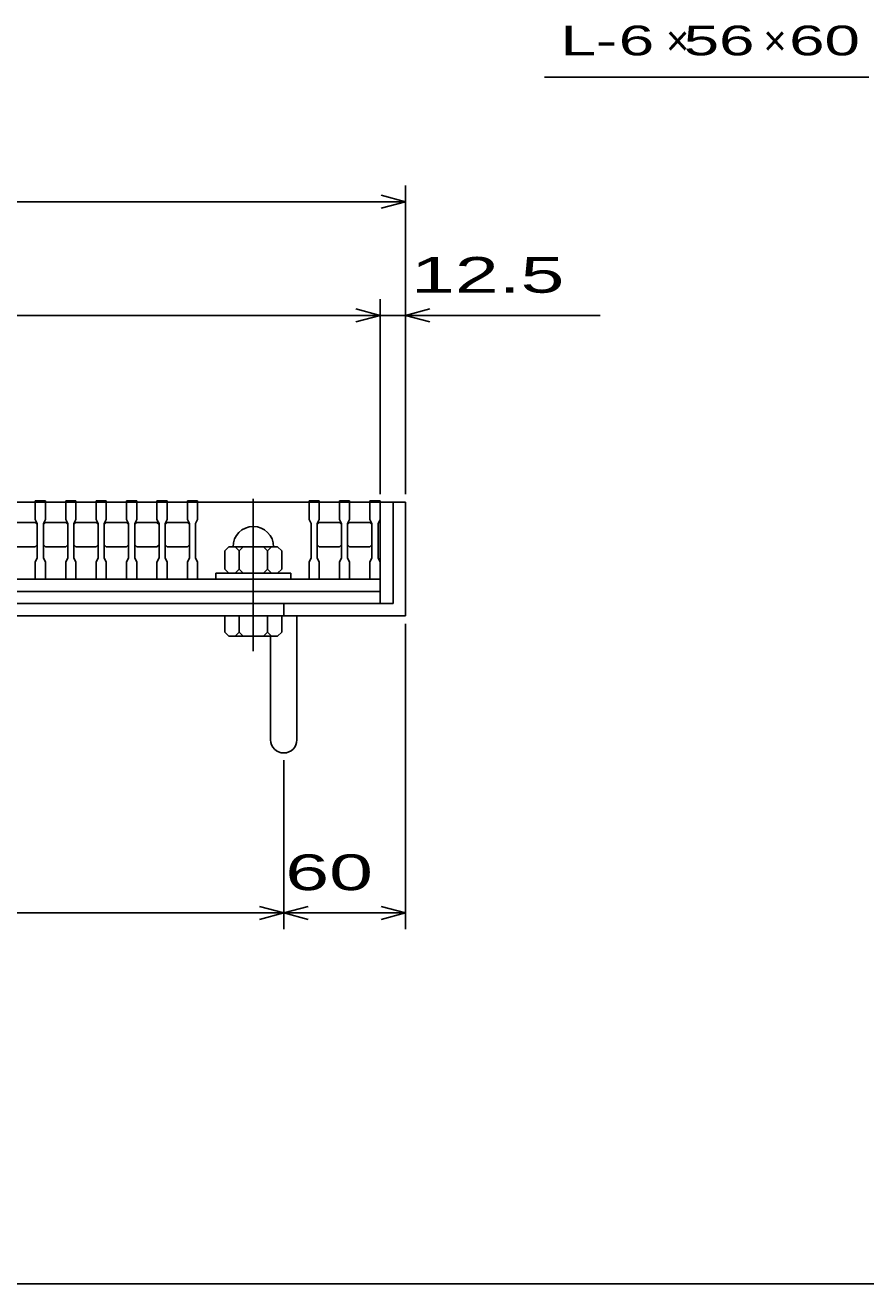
# Model space of a CAD drawing. Units: millimetres, scale not verified. Extents: x -1456 to 1385, y -1026 to 843.
# Drawn here: x -583 to -168, y -917 to -297 of the extents above; entities that cross this region are included whole.
import ezdxf
from ezdxf.enums import TextEntityAlignment as Align

# ---------------------------------------------------------------- set-up
doc = ezdxf.new("R2010")
doc.units = ezdxf.units.MM
doc.header["$LTSCALE"] = 8
doc.linetypes.add('CHAIN', pattern=[18.5, 12, -1.5, 3.5, -1.5])
for name, color, linetype, lineweight in [('0_2', 150, 'Continuous', 25), ('16', 3, 'Continuous', 25), ('19', 6, 'Continuous', 25), ('22', 4, 'Continuous', 25)]:
    doc.layers.add(name, color=color, linetype=linetype, lineweight=lineweight)
doc.styles.add('ベクトル', font='')
doc.styles.get('ベクトル').set_extended_font_data('ベクトル')

msp = doc.modelspace()

# ---------------------------------------------------------------- linework, layer by layer
at = {"layer": '0_2'}
msp.add_line((1384.8, -917.2), (-1383.2, -917.2), dxfattribs=at)
at = {"layer": '16'}
for p, q in [((-953, -532), (-408, -532)), ((-578, -532), (-578, -531.3)), ((-578, -531.3), (-573, -531.3)), ((-578, -532), (-578, -540.5)), ((-573, -532), (-578, -532)), ((-573, -531.3), (-573, -532)), ((-573, -540.5), (-573, -532)), ((-563, -532), (-563, -531.3)), ((-563, -531.3), (-558, -531.3)), ((-563, -532), (-563, -540.5)), ((-558, -532), (-563, -532)), ((-558, -531.3), (-558, -532)), ((-558, -540.5), (-558, -532)), ((-548, -532), (-548, -531.3)), ((-548, -531.3), (-543, -531.3)), ((-548, -532), (-548, -540.5)), ((-543, -532), (-548, -532)), ((-543, -531.3), (-543, -532)), ((-543, -540.5), (-543, -532)), ((-533, -532), (-533, -531.3)), ((-533, -531.3), (-528, -531.3)), ((-533, -532), (-533, -540.5)), ((-528, -532), (-533, -532)), ((-528, -531.3), (-528, -532)), ((-528, -540.5), (-528, -532)), ((-518, -532), (-518, -531.3)), ((-518, -531.3), (-513, -531.3)), ((-518, -532), (-518, -540.5)), ((-513, -532), (-518, -532)), ((-513, -531.3), (-513, -532)), ((-513, -540.5), (-513, -532)), ((-503, -532), (-503, -531.3)), ((-503, -531.3), (-498, -531.3)), ((-503, -532), (-503, -540.5)), ((-498, -532), (-503, -532)), ((-498, -531.3), (-498, -532)), ((-498, -540.5), (-498, -532)), ((-498, -532), (-443, -532)), ((-443, -532), (-443, -531.3)), ((-443, -531.3), (-438, -531.3)), ((-443, -532), (-443, -540.5)), ((-438, -532), (-443, -532)), ((-438, -531.3), (-438, -532)), ((-438, -540.5), (-438, -532)), ((-428, -532), (-428, -531.3)), ((-428, -531.3), (-423, -531.3)), ((-428, -532), (-428, -540.5)), ((-423, -532), (-428, -532)), ((-423, -531.3), (-423, -532)), ((-423, -540.5), (-423, -532)), ((-413, -532), (-413, -531.3)), ((-413, -531.3), (-408, -531.3)), ((-413, -532), (-413, -540.5)), ((-408, -532), (-413, -532)), ((-408, -531.3), (-408, -532)), ((-408, -540.5), (-408, -532)), ((-408, -570), (-408, -532)), ((-588, -542), (-578, -542)), ((-578, -540.5), (-577, -542.5)), ((-578, -542), (-577, -543)), ((-577, -542.5), (-577, -559.5)), ((-574, -542.5), (-573, -540.5)), ((-574, -543), (-573, -542)), ((-574, -559.5), (-574, -542.5)), ((-573, -542), (-563, -542)), ((-563, -540.5), (-562, -542.5)), ((-563, -542), (-562, -543)), ((-562, -542.5), (-562, -559.5)), ((-559, -542.5), (-558, -540.5)), ((-559, -543), (-558, -542)), ((-559, -559.5), (-559, -542.5)), ((-558, -542), (-548, -542)), ((-548, -540.5), (-547, -542.5)), ((-548, -542), (-547, -543)), ((-547, -542.5), (-547, -559.5)), ((-544, -542.5), (-543, -540.5)), ((-544, -543), (-543, -542)), ((-544, -559.5), (-544, -542.5)), ((-543, -542), (-533, -542)), ((-533, -540.5), (-532, -542.5)), ((-533, -542), (-532, -543)), ((-532, -542.5), (-532, -559.5)), ((-529, -542.5), (-528, -540.5)), ((-529, -543), (-528, -542)), ((-529, -559.5), (-529, -542.5)), ((-528, -542), (-518, -542)), ((-518, -540.5), (-517, -542.5)), ((-518, -542), (-517, -543)), ((-517, -542.5), (-517, -559.5)), ((-514, -542.5), (-513, -540.5)), ((-514, -543), (-513, -542)), ((-514, -559.5), (-514, -542.5)), ((-513, -542), (-503, -542)), ((-503, -540.5), (-502, -542.5)), ((-503, -542), (-502, -543)), ((-502, -542.5), (-502, -559.5)), ((-499, -542.5), (-498, -540.5)), ((-499, -559.5), (-499, -542.5)), ((-443, -540.5), (-442, -542.5)), ((-442, -542.5), (-442, -559.5)), ((-439, -542.5), (-438, -540.5)), ((-439, -543), (-438, -542)), ((-439, -559.5), (-439, -542.5)), ((-438, -542), (-428, -542)), ((-428, -540.5), (-427, -542.5)), ((-428, -542), (-427, -543)), ((-427, -542.5), (-427, -559.5)), ((-424, -542.5), (-423, -540.5)), ((-424, -543), (-423, -542)), ((-424, -559.5), (-424, -542.5)), ((-423, -542), (-413, -542)), ((-413, -540.5), (-412, -542.5)), ((-413, -542), (-412, -543)), ((-412, -542.5), (-412, -559.5)), ((-409, -542.5), (-408, -540.5)), ((-409, -559.5), (-409, -542.5)), ((-578, -554), (-588, -554)), ((-577, -553), (-578, -554)), ((-573, -554), (-574, -553)), ((-563, -554), (-573, -554)), ((-562, -553), (-563, -554)), ((-558, -554), (-559, -553)), ((-548, -554), (-558, -554)), ((-547, -553), (-548, -554)), ((-543, -554), (-544, -553)), ((-533, -554), (-543, -554)), ((-532, -553), (-533, -554)), ((-528, -554), (-529, -553)), ((-518, -554), (-528, -554)), ((-517, -553), (-518, -554)), ((-513, -554), (-514, -553)), ((-503, -554), (-513, -554)), ((-502, -553), (-503, -554)), ((-482.5, -554), (-484.5, -556)), ((-484.5, -556), (-484.5, -565)), ((-458.5, -554), (-482.5, -554)), ((-477.5, -556), (-479.5, -554)), ((-475.5, -554), (-477.5, -556)), ((-477.5, -565), (-477.5, -556)), ((-463.5, -556), (-465.5, -554)), ((-461.5, -554), (-463.5, -556)), ((-463.5, -565), (-463.5, -556)), ((-456.5, -556), (-458.5, -554)), ((-456.5, -565), (-456.5, -556)), ((-438, -554), (-439, -553)), ((-428, -554), (-438, -554)), ((-427, -553), (-428, -554)), ((-423, -554), (-424, -553)), ((-413, -554), (-423, -554)), ((-412, -553), (-413, -554)), ((-577, -559.5), (-578, -561.5)), ((-578, -561.5), (-578, -570)), ((-573, -561.5), (-574, -559.5)), ((-573, -570), (-573, -561.5)), ((-562, -559.5), (-563, -561.5)), ((-563, -561.5), (-563, -570)), ((-558, -561.5), (-559, -559.5)), ((-558, -570), (-558, -561.5)), ((-547, -559.5), (-548, -561.5)), ((-548, -561.5), (-548, -570)), ((-543, -561.5), (-544, -559.5)), ((-543, -570), (-543, -561.5)), ((-532, -559.5), (-533, -561.5)), ((-533, -561.5), (-533, -570)), ((-528, -561.5), (-529, -559.5)), ((-528, -570), (-528, -561.5)), ((-517, -559.5), (-518, -561.5)), ((-518, -561.5), (-518, -570)), ((-513, -561.5), (-514, -559.5)), ((-513, -570), (-513, -561.5)), ((-502, -559.5), (-503, -561.5)), ((-503, -561.5), (-503, -570)), ((-498, -561.5), (-499, -559.5)), ((-498, -570), (-498, -561.5)), ((-442, -559.5), (-443, -561.5)), ((-443, -561.5), (-443, -570)), ((-438, -561.5), (-439, -559.5)), ((-438, -570), (-438, -561.5)), ((-427, -559.5), (-428, -561.5)), ((-428, -561.5), (-428, -570)), ((-423, -561.5), (-424, -559.5)), ((-423, -570), (-423, -561.5)), ((-412, -559.5), (-413, -561.5)), ((-413, -561.5), (-413, -570)), ((-408, -561.5), (-409, -559.5)), ((-408, -570), (-408, -561.5)), ((-953, -570), (-408, -570)), ((-953, -570), (-408, -570)), ((-578, -570), (-573, -570)), ((-563, -570), (-558, -570)), ((-548, -570), (-543, -570)), ((-533, -570), (-528, -570)), ((-518, -570), (-513, -570)), ((-503, -570), (-498, -570)), ((-443, -570), (-498, -570)), ((-489, -570), (-489, -567)), ((-489, -567), (-452, -567)), ((-452, -570), (-489, -570)), ((-484.5, -565), (-482.5, -567)), ((-479.5, -567), (-477.5, -565)), ((-477.5, -565), (-475.5, -567)), ((-465.5, -567), (-463.5, -565)), ((-463.5, -565), (-461.5, -567)), ((-458.5, -567), (-456.5, -565)), ((-452, -567), (-452, -570)), ((-443, -570), (-438, -570)), ((-428, -570), (-423, -570)), ((-413, -570), (-408, -570)), ((-408, -570), (-408, -576)), ((-408, -576), (-953, -576)), ((-408, -582), (-408, -576)), ((-953, -582), (-408, -582))]:
    msp.add_line(p, q, dxfattribs=at)
at = {"layer": '16', "linetype": 'CHAIN'}
msp.add_line((-470.5, -530.4), (-470.5, -605.4), dxfattribs=at)
at = {"layer": '16'}
msp.add_arc((-470.5, -554), 10, 0, 180, dxfattribs=at)
at = {"layer": '19'}
for p, q in [((-395.5, -532), (-408, -532)), ((-401.5, -532), (-401.5, -582)), ((-395.5, -588), (-395.5, -532)), ((-401.5, -582), (-959.5, -582)), ((-455.5, -582), (-455.5, -588)), ((-965.5, -588), (-395.5, -588)), ((-484.5, -596), (-484.5, -588)), ((-484.5, -588), (-456.5, -588)), ((-477.5, -596), (-477.5, -588)), ((-463.5, -596), (-463.5, -588)), ((-456.5, -596), (-456.5, -588)), ((-449, -649.11), (-449, -588)), ((-482.5, -598), (-484.5, -596)), ((-482.5, -598), (-458.5, -598)), ((-479.5, -598), (-477.5, -596)), ((-475.5, -598), (-477.5, -596)), ((-465.5, -598), (-463.5, -596)), ((-461.5, -598), (-463.5, -596)), ((-462, -649.11), (-462, -598)), ((-456.5, -596), (-458.5, -598))]:
    msp.add_line(p, q, dxfattribs=at)
msp.add_arc((-455.5, -649.11), 6.5, 180, 0, dxfattribs=at)
at = {"layer": '22'}
for p, q in [((-327, -322.5), (-167, -322.5)), ((-395.5, -528), (-395.5, -376)), ((-965.5, -384), (-395.5, -384)), ((-395.5, -384), (-407.5, -380.8)), ((-407.5, -387.2), (-395.5, -384)), ((-408, -528), (-408, -432)), ((-395.5, -528), (-395.5, -432)), ((-953, -440), (-408, -440)), ((-408, -440), (-420, -436.8)), ((-420, -443.2), (-408, -440)), ((-408, -440), (-395.5, -440)), ((-395.5, -440), (-383.5, -436.8)), ((-383.5, -443.2), (-395.5, -440)), ((-395.5, -440), (-299.5, -440)), ((-395.5, -742.4), (-395.5, -592)), ((-455.5, -742.4), (-455.5, -659.2)), ((-455.5, -734.4), (-467.5, -731.2)), ((-455.5, -734.4), (-443.5, -731.2)), ((-395.5, -734.4), (-407.5, -731.2)), ((-905.5, -734.4), (-455.5, -734.4)), ((-467.5, -737.6), (-455.5, -734.4)), ((-443.5, -737.6), (-455.5, -734.4)), ((-455.5, -734.4), (-395.5, -734.4)), ((-407.5, -737.6), (-395.5, -734.4))]:
    msp.add_line(p, q, dxfattribs=at)

# ---------------------------------------------------------------- texts
at = {"layer": '22', "color": 2, "style": 'ベクトル'}
for s, height, width, p in [('L-', 14.66, 1.6, (-319, -304.5)), (' 6 ', 14.66, 1.6, (-299, -304.5)), (' 56 ', 14.66, 1.6, (-267, -304.5)), (' 60 ', 14.66, 1.6, (-215, -304.5)), (' 12.5 ', 17.6, 1.65, (-403.5, -420)), (' 60 ', 17.6, 1.65, (-465.5, -714.4))]:
    msp.add_text(s, height=height, dxfattribs=dict(at, width=width)).set_placement(p, align=Align.MIDDLE_LEFT)
for p in [(-267, -304.5), (-219, -304.5)]:
    msp.add_text('×', height=14.66, dxfattribs=at).set_placement(p, align=Align.MIDDLE_LEFT)

doc.saveas('drawing.dxf')
